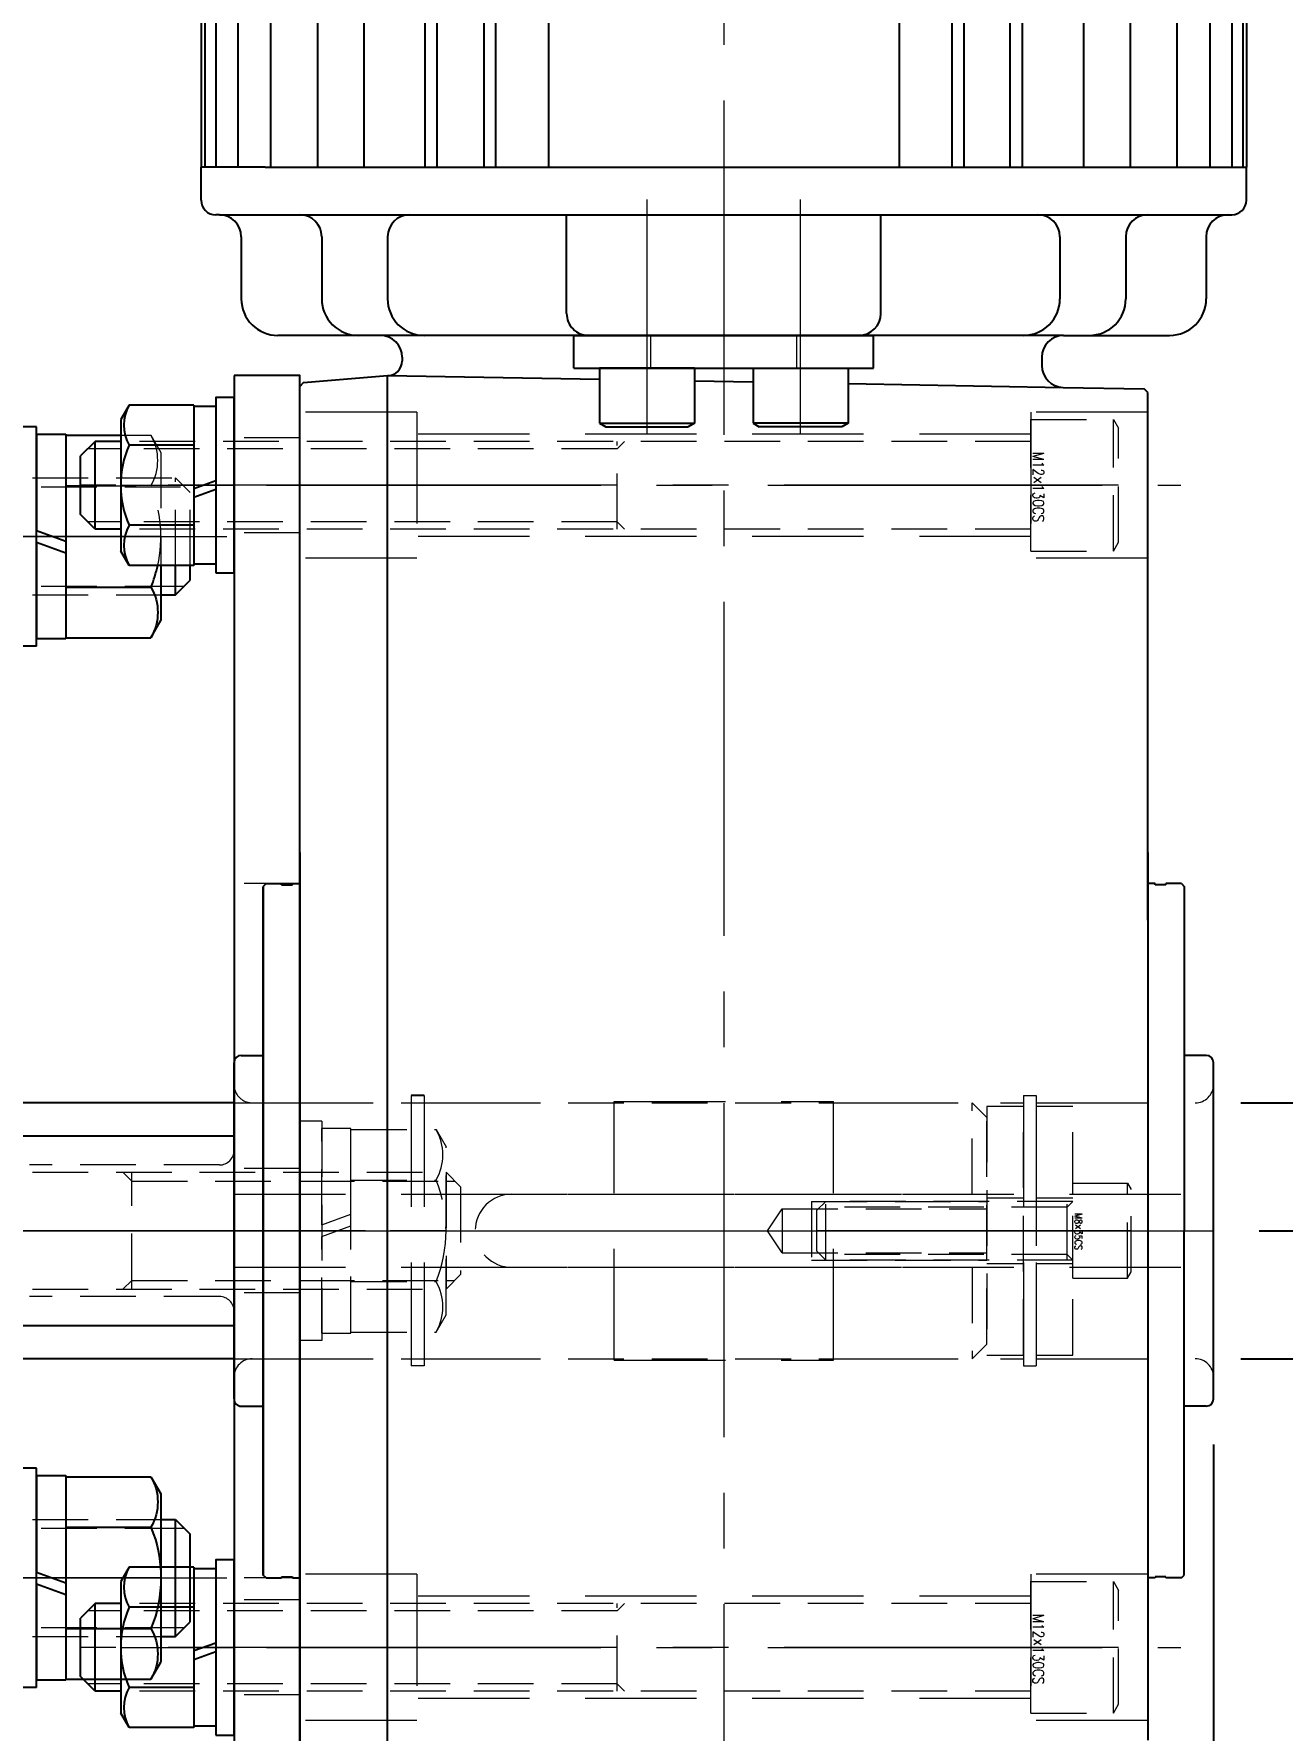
# Model space of a CAD drawing. Header units: millimetres. Extents: x 0 to 38884, y -3675 to 8056.
# Drawn here: x 27948.3 to 28119.1, y 1825.4 to 2057.5 of the extents above; entities that cross this region are included whole.
import ezdxf

# ---------------------------------------------------------------- set-up
doc = ezdxf.new("R2010")
doc.units = ezdxf.units.MM
doc.header["$LTSCALE"] = 2.4
doc.header["$PDMODE"] = 99
doc.header["$PDSIZE"] = 1
for name, pattern in [('CENTER2', [28.575, 19.05, -3.175, 3.175, -3.175]), ('HIDDEN', [9.525, 6.35, -3.175]), ('HIDDEN2', [4.7625, 3.175, -1.5875])]:
    doc.linetypes.add(name, pattern=pattern)
for name, color, linetype, lineweight in [('01_外形線', 7, 'Continuous', 25), ('02_細線', 5, 'Continuous', 13), ('03_かくれ線', 6, 'HIDDEN2', 13), ('04_HIDDEN', 2, 'HIDDEN', 13), ('04_中心線', 1, 'CENTER2', 9), ('05_CENTER', 4, 'CENTER2', 13), ('08_DIM', 3, 'Continuous', 13)]:
    doc.layers.add(name, color=color, linetype=linetype, lineweight=lineweight)
doc.layers.add('10_DRAFT', color=8, linetype='Continuous', lineweight=0, plot=False)
doc.styles.add('KSS_TXT', font='txt.shx', dxfattribs={"bigfont": 'extfont2.shx'})
doc.styles.add('寸法用', font='simplex.shx', dxfattribs={"width": 0.8, "bigfont": '@extfont2.shx'})
doc.dimstyles.new('KSS_DIM', dxfattribs={"dimscale": 2, "dimtxt": 3, "dimasz": 2.5, "dimexe": 1.25, "dimexo": 0.625, "dimtad": 1, "dimdsep": 46, "dimtxsty": 'KSS_TXT', "dimblk": 'OPEN30', "dimcen": 0, "dimazin": 2, "dimtfac": 0.75, "dimtmove": 0, "dimatfit": 3, "dimldrblk": 'OPEN30', "dimfxl": 1.25, "dimtolj": 1, "dimarcsym": 0})

# ---------------------------------------------------------------- blocks, each defined once
blk = doc.blocks.new('_Open30')
at = {"color": 0, "linetype": 'ByBlock', "lineweight": -2}
for p, q in [((-1, 0.2679), (0, 0)), ((0, 0), (-1, -0.2679)), ((0, 0), (-1, 0))]:
    blk.add_line(p, q, dxfattribs=at)
blk = doc.blocks.new('*D1168')
at = {"layer": '08_DIM', "color": 0, "lineweight": -2, "transparency": 16777216}
for p, q in [((28115.96, 1893.75), (28390.73, 1893.75)), ((28378.23, 1646.75), (28378.23, 1868.75)), ((28227.46, 1621.75), (28390.73, 1621.75))]:
    blk.add_line(p, q, dxfattribs=at)
at = {"layer": 'Defpoints', "color": 0, "transparency": 16777216}
for p in [(28109.71, 1893.75), (28378.23, 1893.75), (28221.21, 1621.75)]:
    blk.add_point(p, dxfattribs=at)
at = {"layer": '08_DIM', "color": 0, "lineweight": -2, "transparency": 16777216, "xscale": 25, "yscale": 25, "zscale": 25}
for p, rotation in [((28378.23, 1893.75), 90), ((28378.23, 1621.75), 270)]:
    blk.add_blockref('_Open30', p, dxfattribs=dict(at, rotation=rotation))
at = {"layer": '08_DIM', "color": 0, "transparency": 16777216, "insert": (28356.98, 1757.75), "char_height": 30, "attachment_point": 5, "rotation": 90, "style": 'KSS_TXT'}
blk.add_mtext('\\A1;272', dxfattribs=at)
blk = doc.blocks.new('*D1209')
at = {"layer": '08_DIM', "color": 0, "lineweight": -2, "transparency": 16777216}
for p, q in [((27641.71, 1909.79), (27641.71, 2813.38)), ((28211.21, 1705.5), (28211.21, 2813.38)), ((28186.21, 2800.88), (27666.71, 2800.88))]:
    blk.add_line(p, q, dxfattribs=at)
at = {"layer": 'Defpoints', "color": 0, "transparency": 16777216}
for p in [(27641.71, 2800.88), (27641.71, 1903.54), (28211.21, 1699.25)]:
    blk.add_point(p, dxfattribs=at)
at = {"layer": '08_DIM', "color": 0, "lineweight": -2, "transparency": 16777216, "xscale": 25, "yscale": 25, "zscale": 25, "rotation": 180}
blk.add_blockref('_Open30', (27641.71, 2800.88), dxfattribs=at)
at = {"layer": '08_DIM', "color": 0, "lineweight": -2, "transparency": 16777216, "xscale": 25, "yscale": 25, "zscale": 25}
blk.add_blockref('_Open30', (28211.21, 2800.88), dxfattribs=at)
at = {"layer": '08_DIM', "color": 0, "transparency": 16777216, "insert": (27926.46, 2822.13), "char_height": 30, "attachment_point": 5, "style": 'KSS_TXT'}
blk.add_mtext('\\A1;569.5', dxfattribs=at)
blk = doc.blocks.new('*D1201')
at = {"layer": '08_DIM', "color": 0, "lineweight": -2, "transparency": 16777216}
for p, q in [((28179.39, 1936.25), (28179.39, 2053.75)), ((28113.46, 1911.25), (28191.89, 1911.25)), ((28179.39, 1876.25), (28179.39, 1911.25)), ((28113.46, 1876.25), (28191.89, 1876.25)), ((28179.39, 1851.25), (28179.39, 1826.25))]:
    blk.add_line(p, q, dxfattribs=at)
at = {"layer": 'Defpoints', "color": 0, "transparency": 16777216}
for p in [(28107.21, 1911.25), (28179.39, 1911.25), (28107.21, 1876.25)]:
    blk.add_point(p, dxfattribs=at)
at = {"layer": '08_DIM', "color": 0, "lineweight": -2, "transparency": 16777216, "xscale": 25, "yscale": 25, "zscale": 25}
for p, rotation in [((28179.39, 1911.25), 270), ((28179.39, 1876.25), 90)]:
    blk.add_blockref('_Open30', p, dxfattribs=dict(at, rotation=rotation))
at = {"layer": '08_DIM', "color": 0, "transparency": 16777216, "insert": (28158.14, 2007.5), "char_height": 30, "attachment_point": 5, "rotation": 90, "style": 'KSS_TXT'}
blk.add_mtext('\\A1;%%C35', dxfattribs=at)
blk = doc.blocks.new('*D1181')
at = {"layer": '08_DIM', "color": 0, "lineweight": -2, "transparency": 16777216}
for p, q in [((28109.71, 1864.5), (28109.71, 1678.15)), ((27764.71, 1777.5), (27764.71, 1678.15)), ((28084.71, 1690.65), (27789.71, 1690.65))]:
    blk.add_line(p, q, dxfattribs=at)
at = {"layer": 'Defpoints', "color": 0, "transparency": 16777216}
for p in [(28109.71, 1870.75), (27764.71, 1783.75), (27764.71, 1690.65)]:
    blk.add_point(p, dxfattribs=at)
at = {"layer": '08_DIM', "color": 0, "lineweight": -2, "transparency": 16777216, "xscale": 25, "yscale": 25, "zscale": 25, "rotation": 180}
blk.add_blockref('_Open30', (27764.71, 1690.65), dxfattribs=at)
at = {"layer": '08_DIM', "color": 0, "lineweight": -2, "transparency": 16777216, "xscale": 25, "yscale": 25, "zscale": 25}
blk.add_blockref('_Open30', (28109.71, 1690.65), dxfattribs=at)
at = {"layer": '08_DIM', "color": 0, "transparency": 16777216, "insert": (27937.21, 1711.9), "char_height": 30, "attachment_point": 5, "style": 'KSS_TXT'}
blk.add_mtext('\\A1;345', dxfattribs=at)
blk = doc.blocks.new('GM-SHYPF-RH 0.75kW、1／5～1／60、200V、60Hzb_1')
at = {"color": 0}
for p, q in [((-288.499533, 129.5), (-145.499533, 129.5)), ((-288.499533, 129), (-145.499533, 129)), ((-145.499533, -4.75), (-145.499533, 129.5)), ((-140.999533, 129.5), (-145.499533, 129.5)), ((-288.499533, 127.5), (-145.499533, 127.5)), ((-138.999533, 127), (-138.999533, 127.5)), ((-138.999533, -11), (-138.999533, 127)), ((-288.499533, 124.5), (-145.499533, 124.5)), ((-135.999533, 124), (-127.499533, 124)), ((-135.999533, 124), (-127.499533, 124)), ((-24, 124), (-24, 120.999397)), ((0, 125), (-23, 125)), ((23, 125), (0, 125)), ((24, 124), (24, 120.999397)), ((-47.5, 120.6), (-47.1, 121)), ((-47.1, 121), (0, 121)), ((47.1, 121), (0, 121)), ((47.5, 120.6), (47.1, 121)), ((-288.499533, 120), (-145.499533, 120)), ((-122.499533, 104.5), (-122.499533, 119)), ((-47.5, 120.6), (-47.5, 118.5)), ((-47.35, 118.5), (-47.5, 118.5)), ((-47.35, 118.5), (-47.35, 117)), ((47.35, 118.5), (47.5, 118.5)), ((47.35, 118.5), (47.35, 117)), ((47.5, 120.6), (47.5, 118.5)), ((-47.35, 117), (-47.5, 117)), ((-47.5, 117), (-47.5, 116)), ((47.35, 117), (47.5, 117)), ((47.5, 117), (47.5, 116)), ((-115.379293, 104.447643), (-115.186371, 115.500152)), ((-114.677646, 116), (-115.186372, 115.500076)), ((-42.493, 116), (-114.677646, 116)), ((-51.742591, 116), (69.684756, 116)), ((-288.499533, 113.585799), (-145.499533, 113.585799)), ((-135.999533, 113), (-127.499533, 113)), ((-288.499533, 107.221838), (-145.499533, 107.221838)), ((-122.499533, 104.5), (-122.499533, -3)), ((-115.896084, 75), (-115.379293, 104.447643)), ((-135.999533, 103.987153), (-127.499533, 103.987153)), ((-119.499533, 101.5), (-118.378836, 101.5)), ((-145.499533, 98.849269), (-288.499533, 98.849269)), ((-145.499533, 97.200642), (-288.499533, 97.200642)), ((-288.499533, 90.842772), (-145.499533, 90.842772)), ((-288.499533, 89.210044), (-145.499533, 89.210044)), ((-288.499533, 82), (-145.499533, 82)), ((-125.499533, 79.5), (-138.999533, 79.5)), ((-122.499533, 37.5), (-122.499533, 78.5)), ((-117.999533, 78.5), (-122.499533, 78.5)), ((-117.999533, 37.5), (-117.999533, 78.5)), ((-117.999533, 62), (-117.999533, 75)), ((-117.999533, 75), (-110.499534, 75)), ((-110.499534, 75), (-109.999534, 74.133876)), ((-110.499534, 75), (-110.499534, 62)), ((-109.999534, 74.133876), (-109.999534, 62.86593)), ((-110.499535, 62.000001), (-109.999534, 62.86593)), ((-117.999533, 62), (-110.499535, 62)), ((-116.264623, 54), (-116.124227, 62)), ((-117.999533, 54), (-117.999533, 41)), ((-117.999533, 54), (-110.499535, 54)), ((-110.499535, 53.999999), (-109.999534, 53.13407)), ((-110.499534, 41), (-110.499534, 54)), ((-109.999534, 41.866124), (-109.999534, 53.13407)), ((-110.499534, 41), (-109.999534, 41.866124)), ((-117.999533, 41), (-110.499534, 41)), ((-117.0017, 12), (-116.492766, 41)), ((-117.999533, 37.5), (-122.499533, 37.5)), ((-125.499533, 36.5), (-138.999533, 36.5)), ((-288.499533, 34), (-145.499533, 34)), ((-288.499533, 26.789956), (-145.499533, 26.789956)), ((-288.499533, 25.157228), (-145.499533, 25.157228)), ((-145.499533, 18.799358), (-288.499533, 18.799358)), ((-145.499533, 17.150731), (-288.499533, 17.150731)), ((-18.5, 16.999863), (-18.5, 15.249863)), ((-119.499533, 14), (-118.993277, 14)), ((-135.999533, 12.012847), (-127.499533, 12.012847)), ((-116.043129, 0.497148), (-117.0017, 12)), ((72.000007, 12), (-117.0017, 12)), ((-288.499533, 8.778161), (-145.499533, 8.778161)), ((-288.499533, 2.4142), (-145.499533, 2.4142)), ((-135.999533, 3), (-127.499533, 3)), ((-116.043129, 0.497148), (-115.503484, 0.000602)), ((-42.493, 0), (-115.502829, 0)), ((-51.742591, 0), (69.684756, 0)), ((-47.5, -1), (-47.5, 0)), ((47.497452, 0), (70.460033, 0)), ((47.497452, 0), (69.916633, 0)), ((47.5, -1), (47.5, 0)), ((-47.35, -1), (-47.5, -1)), ((-47.35, -2.5), (-47.35, -1)), ((47.35, -1), (47.5, -1)), ((47.35, -2.5), (47.35, -1)), ((-288.499533, -4), (-145.499533, -4)), ((-47.5, -4.6), (-47.5, -2.5)), ((-47.35, -2.5), (-47.5, -2.5)), ((-47.5, -4.6), (-47.1, -5)), ((47.5, -4.6), (47.1, -5)), ((47.35, -2.5), (47.5, -2.5)), ((47.5, -4.6), (47.5, -2.5)), ((-145.499533, -4.75), (-145.499533, -13.5)), ((0, -5), (-47.1, -5)), ((-47.1, -5), (0, -5)), ((-24, -8.000137), (-24, -5)), ((0, -5), (47.1, -5)), ((47.1, -5), (0, -5)), ((24, -8.000137), (24, -5)), ((-288.499533, -8.5), (-145.499533, -8.5)), ((-135.999533, -8), (-127.499533, -8)), ((0, -9.000137), (-23, -9.000137)), ((23, -9.000137), (0, -9.000137)), ((-288.499533, -11.5), (-145.499533, -11.5)), ((-138.999533, -11), (-138.999533, -11.5)), ((-288.499533, -13), (-145.499533, -13)), ((-288.499533, -13.5), (-145.499533, -13.5)), ((-140.999533, -13.5), (-145.499533, -13.5))]:
    blk.add_line(p, q, dxfattribs=at)
for centre, radius, start, end in [((-140.999533, 127.5), 2, 0, 90), ((-135.999533, 127), 3, 180, 270), ((-135.999533, 127), 3, 180, 270), ((-127.499533, 119), 5, 0, 90), ((-127.499533, 119), 5, 0, 90), ((-23, 124), 1, 90, 180), ((23, 124), 1, 0, 90), ((-135.999533, 116), 3, 180, 270), ((-127.499533, 108), 5, 0, 90), ((-119.499533, 104.5), 3, 180, 270), ((-118.378836, 104.5), 3, 270, 359), ((-135.999533, 100.987153), 3, 90, 180), ((-127.499533, 98.987153), 5, 0, 90), ((-125.499533, 76.5), 3, 0, 90), ((-125.499533, 39.5), 3, 270, 0), ((-127.499533, 17.012847), 5, 270, 0), ((-135.999533, 15.012847), 3, 180, 270), ((-119.499533, 11), 3, 90, 180), ((-118.993277, 12), 2, 0, 90), ((-127.499533, 8), 5, 270, 0), ((-135.999533, 0), 3, 90, 180), ((-127.499533, -3), 5, 270, 0), ((-135.999533, -11), 3, 90, 180), ((-23, -8.000137), 1, 180, 270), ((23, -8.000137), 1, 270, 0), ((-140.999533, -11.5), 2, 270, 0)]:
    blk.add_arc(centre, radius, start, end, dxfattribs=at)
at = {"layer": '04_HIDDEN', "color": 0}
for p, q in [((-5, -9.000137), (-5, 125)), ((5, -9.000068), (5, 125.000068)), ((-17.5, 100.75), (-17.5, 122.5)), ((17.5, 121), (-17.5, 121)), ((17.5, 100.75), (17.5, 122.5)), ((-112.000018, 115.999398), (-112.000018, 99.999398)), ((-92.000018, 115.999398), (-92.000018, 99.999398)), ((46.999982, 115.999398), (46.999982, 99.999398)), ((66.999982, 115.999398), (66.999982, 99.999398)), ((-112.000018, 99.999398), (-92.000018, 99.999398)), ((-109.000018, 99.999398), (-109.000018, 15.999398)), ((-95.000018, 99.999398), (-95.000018, 15.999398)), ((-18.5, 100.75), (18.5, 100.75)), ((-18.5, 99), (-18.5, 100.75)), ((18.5, 99), (18.5, 100.75)), ((46.999982, 99.999398), (66.999982, 99.999398)), ((49.999982, 99.999398), (49.999982, 15.999398)), ((63.999982, 99.999398), (63.999982, 15.999398)), ((-18.5, 99), (18.5, 99)), ((-17.5, 73), (-17.5, 99)), ((17.5, 73), (17.5, 99)), ((17.7, 73), (-17.7, 73)), ((-17.7, 42.999863), (-17.7, 73)), ((17.7, 42.999863), (17.7, 73)), ((-117.99956, 68), (-122.49956, 68)), ((-117.99956, 48), (-122.49956, 48)), ((17.7, 42.999863), (-17.7, 42.999863)), ((-17.5, 16.999863), (-17.5, 42.999863)), ((17.5, 16.999863), (17.5, 42.999863)), ((-18.5, 16.999863), (18.5, 16.999863)), ((18.5, 16.999863), (18.5, 15.249863)), ((-112.000018, 15.999398), (-112.000018, -0.000602)), ((-112.000018, 15.999398), (-92.000018, 15.999398)), ((-92.000018, 15.999398), (-92.000018, -0.000602)), ((-18.5, 15.249863), (18.5, 15.249863)), ((-17.5, -6.500137), (-17.5, 15.249863)), ((17.5, -6.500137), (17.5, 15.249863)), ((46.999982, 15.999398), (46.999982, -0.000602)), ((46.999982, 15.999398), (66.999982, 15.999398)), ((66.999982, 15.999398), (66.999982, -0.000602))]:
    blk.add_line(p, q, dxfattribs=at)
for centre, start, end in [((-20, 122.5), 0, 90), ((20, 122.5), 90, 180), ((-20, -6.500137), 270, 0), ((20, -6.500137), 180, 270)]:
    blk.add_arc(centre, 2.5, start, end, dxfattribs=at)
at = {"layer": '05_CENTER', "color": 0}
for p, q in [((-102, -4.543409), (-102, 120.542205)), ((57, -4.543409), (57, 120.542205)), ((-109.085492, 68.5), (-141.095102, 68.5)), ((-360.376687, 58), (77.680915, 58)), ((-109.072482, 47.5), (-141.095102, 47.5))]:
    blk.add_line(p, q, dxfattribs=at)
at = {"layer": '10_DRAFT'}
blk.add_line((0, -9.000137), (0, 125), dxfattribs=at)

msp = doc.modelspace()

# ---------------------------------------------------------------- linework, layer by layer
for p, q in [((27975.7122, 1911.2505), (27945.7122, 1911.2505)), ((27975.7122, 1876.2502), (27945.7122, 1876.2502))]:
    msp.add_line(p, q)
for points in [[(27975.7122, 2010.7505), (27975.7122, 1821.7505), (27984.7122, 1821.7505), (27984.7122, 2010.7505)], [(27973.2122, 1983.7506), (27975.7122, 1983.7506), (27975.7122, 2007.7506), (27973.2122, 2007.7506)], [(27975.7122, 1880.7505), (27945.7122, 1880.7505), (27945.7122, 1906.7505), (27975.7122, 1906.7505)], [(27973.2122, 1824.7506), (27975.7122, 1824.7506), (27975.7122, 1848.7506), (27973.2122, 1848.7506)]]:
    msp.add_lwpolyline(points, close=True)
for points in [[(27967.7122, 1980.7505), (27967.7122, 1984.7809)], [(27969.7122, 1982.7505), (27969.7122, 1984.7809)], [(27967.7122, 1980.7505), (27969.7122, 1982.7505)], [(27965.7122, 1980.7505), (27967.7122, 1980.7505)]]:
    msp.add_lwpolyline(points)
at = {"transparency": 33554534}
for points in [[(27965.7122, 1854.2505), (27967.7122, 1854.2505)], [(27967.7122, 1854.2505), (27969.7122, 1852.2505)], [(27967.7122, 1838.2505), (27967.7122, 1854.2505)], [(27969.7122, 1840.2505), (27969.7122, 1852.2505)], [(27967.7122, 1838.2505), (27969.7122, 1840.2505)], [(27965.7122, 1838.2505), (27967.7122, 1838.2505)]]:
    msp.add_lwpolyline(points, dxfattribs=at)
at = {"layer": '01_外形線'}
for points in [[(27961.3494, 2006.7202), (27960.2122, 2004.7506)], [(27970.2122, 2006.7202), (27961.3494, 2006.7202)], [(27970.2122, 2006.7202), (27970.2122, 1984.7809)], [(27970.2122, 2006.5006), (27970.2122, 1995.2587)], [(27973.2122, 2006.5006), (27970.2122, 2006.5006)], [(27973.2122, 2006.5006), (27973.2122, 1996.3506)], [(27948.7122, 2003.7505), (27945.7122, 2003.7505)], [(27948.7122, 1973.7505), (27948.7122, 2003.7505)], [(27948.7122, 2002.7505), (27948.7122, 1989.5505)], [(27948.7122, 2002.7505), (27952.7122, 2002.7505)], [(27952.7122, 2002.7505), (27952.7122, 1988.0947)], [(27960.2122, 2004.7506), (27960.2122, 1986.7506)], [(27952.7122, 2002.6069), (27952.7122, 1974.8941)], [(27952.7122, 2002.6069), (27960.2122, 2002.6069)], [(27956.7116, 2001.7506), (27954.7116, 1999.7506)], [(27956.7116, 1989.7506), (27956.7116, 2001.7506)], [(27960.2122, 2001.7506), (27956.7116, 2001.7506)], [(27970.2122, 2001.2354), (27961.3494, 2001.2354)], [(27954.7116, 1991.7506), (27954.7116, 1999.7506)], [(27973.2122, 1996.3506), (27970.2122, 1995.2587)], [(27952.7122, 1995.6787), (27954.7116, 1995.6787)], [(27973.2122, 1995.1506), (27970.2122, 1994.0587)], [(27970.2122, 1994.0587), (27970.2122, 1985.0006)], [(27973.2122, 1995.1506), (27973.2122, 1985.0006)], [(27956.7116, 1989.7506), (27954.7116, 1991.7506)], [(27948.7122, 1989.5505), (27952.7122, 1988.0947)], [(27960.2122, 1989.7506), (27956.7116, 1989.7506)], [(27970.2122, 1990.2657), (27961.3494, 1990.2657)], [(27948.7122, 1987.9505), (27948.7122, 1974.7505)], [(27948.7122, 1987.9505), (27952.7122, 1986.4947)], [(27952.7122, 1986.4947), (27952.7122, 1974.7505)], [(27961.3494, 1984.7809), (27960.2122, 1986.7506)], [(27970.2122, 1984.7809), (27961.3494, 1984.7809)], [(27965.7122, 1984.7809), (27965.7122, 1977.2505)], [(27970.2122, 1985.0006), (27973.2122, 1985.0006)], [(27952.7122, 1981.8223), (27964.3517, 1981.8223)], [(27964.3517, 1974.8941), (27965.7122, 1977.2505)], [(27952.7122, 1974.8941), (27964.3517, 1974.8941)], [(27948.7122, 1973.7505), (27945.7122, 1973.7505)], [(27952.7122, 1974.7505), (27948.7122, 1974.7505)], [(27961.3494, 1847.7202), (27960.2122, 1845.7506)], [(27970.2122, 1847.7202), (27961.3494, 1847.7202)], [(27970.2122, 1847.7202), (27970.2122, 1825.7809)], [(27970.2122, 1847.5006), (27970.2122, 1836.2587)], [(27973.2122, 1847.5006), (27970.2122, 1847.5006)], [(27973.2122, 1847.5006), (27973.2122, 1837.3506)], [(27960.2122, 1845.7506), (27960.2122, 1827.7506)], [(27956.7116, 1842.7506), (27954.7116, 1840.7506)], [(27956.7116, 1830.7506), (27956.7116, 1842.7506)], [(27960.2122, 1842.7506), (27956.7116, 1842.7506)], [(27954.7116, 1832.7506), (27954.7116, 1840.7506)], [(27970.2122, 1842.2354), (27961.3494, 1842.2354)], [(27973.2122, 1837.3506), (27970.2122, 1836.2587)], [(27973.2122, 1836.1506), (27970.2122, 1835.0587)], [(27973.2122, 1836.1506), (27973.2122, 1826.0006)], [(27970.2122, 1835.0587), (27970.2122, 1826.0006)], [(27956.7116, 1830.7506), (27954.7116, 1832.7506)], [(27970.2122, 1831.2657), (27961.3494, 1831.2657)], [(27960.2122, 1830.7506), (27956.7116, 1830.7506)], [(27961.3494, 1825.7809), (27960.2122, 1827.7506)], [(27970.2122, 1825.7809), (27961.3494, 1825.7809)], [(27970.2122, 1826.0006), (27973.2122, 1826.0006)]]:
    msp.add_lwpolyline(points, dxfattribs=at)
for points in [[(27961.3494, 2006.7202, 0.26794908), (27961.3494, 2001.2354)], [(27961.3494, 2001.2354, 0.20733158), (27961.3494, 1990.2657)], [(27961.3494, 1990.2657, 0.26794908), (27961.3494, 1984.7809)], [(27964.3517, 1981.8223, -0.26794907), (27964.3517, 1974.8941)], [(27961.3494, 1847.7202, 0.26794908), (27961.3494, 1842.2354)], [(27961.3494, 1842.2354, 0.20733158), (27961.3494, 1831.2657)], [(27961.3494, 1831.2657, 0.26794908), (27961.3494, 1825.7809)]]:
    msp.add_lwpolyline(points, format="xyb", dxfattribs=at)
at = {"layer": '01_外形線', "transparency": 33554534}
for points in [[(27948.7122, 1861.2505), (27945.7122, 1861.2505)], [(27948.7122, 1831.2505), (27948.7122, 1861.2505)], [(27948.7122, 1860.2505), (27948.7122, 1847.0505)], [(27948.7122, 1860.2505), (27952.7122, 1860.2505)], [(27952.7122, 1860.2505), (27952.7122, 1845.5947)], [(27952.7122, 1860.1069), (27952.7122, 1832.3941)], [(27952.7122, 1860.1069), (27964.3517, 1860.1069)], [(27964.3517, 1860.1069), (27965.7122, 1857.7505)], [(27965.7122, 1857.7505), (27965.7122, 1834.7505)], [(27952.7122, 1853.1787), (27964.3517, 1853.1787)], [(27948.7122, 1847.0505), (27952.7122, 1845.5947)], [(27948.7122, 1845.4505), (27948.7122, 1832.2505)], [(27948.7122, 1845.4505), (27952.7122, 1843.9947)], [(27952.7122, 1843.9947), (27952.7122, 1832.2505)], [(27952.7122, 1839.3223), (27964.3517, 1839.3223)], [(27964.3517, 1832.3941), (27965.7122, 1834.7505)], [(27948.7122, 1831.2505), (27945.7122, 1831.2505)], [(27952.7122, 1832.2505), (27948.7122, 1832.2505)], [(27952.7122, 1832.3941), (27964.3517, 1832.3941)]]:
    msp.add_lwpolyline(points, dxfattribs=at)
for points in [[(27964.3517, 1860.1069, -0.26794907), (27964.3517, 1853.1787)], [(27964.3517, 1853.1787, -0.19636667), (27964.3517, 1839.3223)], [(27964.3517, 1839.3223, -0.26794907), (27964.3517, 1832.3941)]]:
    msp.add_lwpolyline(points, format="xyb", dxfattribs=at)
at = {"layer": '01_外形線'}
msp.add_arc((27947.391, 1988.7505), 18.3212, 337.780749, 347.486559, dxfattribs=at)
at = {"layer": '02_細線'}
for points in [[(27960.2122, 2000.7506), (27955.7116, 2000.7506)], [(27960.2122, 1990.7506), (27955.7116, 1990.7506)], [(27965.7122, 1981.9505), (27968.9122, 1981.9505)], [(27960.2122, 1841.7506), (27955.7116, 1841.7506)], [(27960.2122, 1831.7506), (27955.7116, 1831.7506)]]:
    msp.add_lwpolyline(points, dxfattribs=at)
at = {"layer": '02_細線', "transparency": 33554534}
for points in [[(27965.7122, 1853.0505), (27968.9122, 1853.0505)], [(27965.7122, 1839.4505), (27968.9122, 1839.4505)]]:
    msp.add_lwpolyline(points, dxfattribs=at)
at = {"layer": '03_かくれ線'}
for p, q in [((27984.7122, 2002.2505), (27975.7122, 2002.2505)), ((27984.7122, 1989.2505), (27975.7122, 1989.2505)), ((27984.7122, 1941.2505), (27975.7122, 1941.2505)), ((27975.7122, 1911.2505), (28076.71, 1911.2505)), ((28078.71, 1909.2505), (28076.71, 1911.2505)), ((28076.71, 1898.7505), (28076.71, 1911.2505)), ((28078.71, 1878.2505), (28078.71, 1909.2505)), ((27973.7122, 1902.7505), (27947.7122, 1902.7505)), ((27984.7122, 1902.2505), (27975.7122, 1902.2505)), ((28013.71, 1898.7505), (28078.71, 1898.7505)), ((28078.71, 1898.2505), (28083.71, 1898.2505)), ((28085.4622, 1898.2505), (28090.4622, 1898.2505)), ((28048.7082, 1893.7505), (28050.71, 1896.7505)), ((28050.71, 1896.7505), (28050.71, 1890.7505)), ((28050.71, 1896.7505), (28078.71, 1896.7505)), ((28054.71, 1897.7505), (28078.71, 1897.7505)), ((28054.71, 1897.7505), (28054.71, 1889.7505)), ((28050.71, 1890.7505), (28048.7082, 1893.7505)), ((28050.71, 1890.7505), (28078.71, 1890.7505)), ((28054.71, 1889.7505), (28078.71, 1889.7505)), ((28078.71, 1889.2505), (28083.71, 1889.2505)), ((28085.4622, 1889.2505), (28090.4622, 1889.2505)), ((28013.71, 1888.7505), (28078.71, 1888.7505)), ((28076.71, 1888.7505), (28076.71, 1876.2505)), ((27973.7122, 1884.7505), (27947.7122, 1884.7505)), ((27984.7122, 1885.2505), (27975.7122, 1885.2505)), ((28078.71, 1878.2505), (28076.71, 1876.2505)), ((27975.7122, 1876.2502), (28076.71, 1876.2503)), ((27984.7122, 1846.2505), (27975.7122, 1846.2505)), ((27984.7122, 1843.2505), (27975.7122, 1843.2505)), ((27984.7122, 1830.2505), (27975.7122, 1830.2505))]:
    msp.add_line(p, q, dxfattribs=at)
for points in [[(28084.7116, 1986.7506), (28084.7116, 2004.7506)], [(28084.7116, 2004.7506), (28096.0116, 2004.7506)], [(28096.0116, 2004.7506), (28096.7116, 2003.5381)], [(28096.0116, 1986.7506), (28096.0116, 2004.7506)], [(28096.7116, 1987.963), (28096.7116, 2003.5381)], [(27960.2122, 2002.6069), (27964.3517, 2002.6069)], [(28084.7116, 2001.7506), (27960.2122, 2001.7506)], [(28028.1298, 2000.7506), (27960.2122, 2000.7506)], [(27964.3517, 2002.6069), (27965.7122, 2000.2505)], [(28028.1298, 1989.7506), (28028.1298, 2001.7506)], [(28028.1298, 2000.7506), (28029.1298, 2001.7506)], [(27965.7122, 2000.2505), (27965.7122, 1984.7809)], [(27936.7122, 1996.7505), (27967.7122, 1996.7505)], [(27967.7122, 1996.7505), (27969.7122, 1994.7505)], [(27967.7122, 1984.7809), (27967.7122, 1996.7505)], [(27937.9122, 1995.5505), (27968.9122, 1995.5505)], [(27954.7116, 1995.6787), (27964.3517, 1995.6787)], [(27969.7122, 1984.7809), (27969.7122, 1994.7505)], [(28028.1298, 1990.7506), (27960.2122, 1990.7506)], [(28084.7116, 1989.7506), (27960.2122, 1989.7506)], [(28028.1298, 1990.7506), (28029.1298, 1989.7506)], [(28084.7116, 1986.7506), (28096.0116, 1986.7506)], [(28096.0116, 1986.7506), (28096.7116, 1987.963)], [(27937.9122, 1981.9505), (27965.7122, 1981.9505)], [(27936.7122, 1980.7505), (27965.7122, 1980.7505)], [(27984.7122, 1908.7505), (27984.7122, 1878.7505)], [(27987.7122, 1908.7505), (27984.7122, 1908.7505)], [(27987.7122, 1908.7505), (27987.7122, 1878.7505)], [(27987.7122, 1894.5505), (27987.7122, 1907.7505)], [(27991.7122, 1907.7505), (27987.7122, 1907.7505)], [(27991.7122, 1896.0064), (27991.7122, 1907.7505)], [(27991.7122, 1879.8941), (27991.7122, 1907.6069)], [(27991.7122, 1907.6069), (28003.3517, 1907.6069)], [(28003.3517, 1907.6069), (28004.7122, 1905.2505)], [(28004.7122, 1882.2505), (28004.7122, 1905.2505)], [(27936.7122, 1901.7505), (28004.7122, 1901.7505)], [(27961.7122, 1900.5505), (27960.5122, 1901.7505)], [(27961.7122, 1885.7505), (27961.7122, 1901.7505)], [(27961.7122, 1900.5505), (28004.7122, 1900.5505)], [(27991.7122, 1900.6787), (28003.3517, 1900.6787)], [(28004.7122, 1901.7505), (28006.7122, 1899.7505)], [(28004.7122, 1901.7505), (28004.7122, 1885.7505)], [(28004.7122, 1900.5505), (28005.9122, 1900.5505)], [(28006.7122, 1899.7505), (28006.7122, 1887.7505)], [(28090.4622, 1887.2505), (28090.4622, 1900.2505)], [(28090.4622, 1900.2505), (28097.9622, 1900.2505)], [(28097.9622, 1887.2505), (28097.9622, 1900.2505)], [(28097.9622, 1900.2505), (28098.4622, 1899.3845)], [(28098.4622, 1888.1166), (28098.4622, 1899.3845)], [(27987.7122, 1894.5505), (27991.7122, 1896.0064)], [(28056.6622, 1897.7505), (28055.4622, 1896.5505)], [(28055.4622, 1890.9505), (28055.4622, 1896.5505)], [(28089.7122, 1897.0005), (28055.9122, 1897.0005)], [(28056.6622, 1889.7505), (28056.6622, 1897.7505)], [(28090.4622, 1897.7505), (28056.6622, 1897.7505)], [(28089.7122, 1889.7505), (28089.7122, 1897.7505)], [(28089.7122, 1897.0005), (28090.4622, 1897.7505)], [(27987.7122, 1893.7505), (27984.7122, 1893.7505)], [(27987.7122, 1892.9505), (27991.7122, 1894.4064)], [(27991.7122, 1893.7505), (27987.7122, 1893.7505)], [(27991.7122, 1879.7505), (27991.7122, 1894.4064)], [(28004.7122, 1893.7505), (27991.7122, 1893.7505)], [(27987.7122, 1879.7505), (27987.7122, 1892.9505)], [(28056.6622, 1889.7505), (28055.4622, 1890.9505)], [(28089.7122, 1890.5005), (28055.9122, 1890.5005)], [(28090.4622, 1889.7505), (28056.6622, 1889.7505)], [(28089.7122, 1890.5005), (28090.4622, 1889.7505)], [(27961.7122, 1886.9505), (27960.5122, 1885.7505)], [(27961.7122, 1886.9505), (28004.7122, 1886.9505)], [(27991.7122, 1886.8223), (28003.3517, 1886.8223)], [(28004.7122, 1885.7505), (28006.7122, 1887.7505)], [(28004.7122, 1886.9505), (28005.9122, 1886.9505)], [(28090.4622, 1887.2505), (28097.9622, 1887.2505)], [(28097.9622, 1887.2505), (28098.4622, 1888.1166)], [(27936.7122, 1885.7505), (28004.7122, 1885.7505)], [(28003.3517, 1879.8941), (28004.7122, 1882.2505)], [(27987.7122, 1879.7505), (27991.7122, 1879.7505)], [(27991.7122, 1879.8941), (28003.3517, 1879.8941)], [(27987.7122, 1878.7505), (27984.7122, 1878.7505)], [(28084.7116, 1827.7506), (28084.7116, 1845.7506)], [(28084.7116, 1845.7506), (28096.0116, 1845.7506)], [(28096.0116, 1845.7506), (28096.7116, 1844.5381)], [(28096.0116, 1827.7506), (28096.0116, 1845.7506)], [(28084.7116, 1842.7506), (27960.2122, 1842.7506)], [(28028.1298, 1830.7506), (28028.1298, 1842.7506)], [(28028.1298, 1841.7506), (28029.1298, 1842.7506)], [(28096.7116, 1828.963), (28096.7116, 1844.5381)], [(28028.1298, 1841.7506), (27960.2122, 1841.7506)], [(28028.1298, 1831.7506), (27960.2122, 1831.7506)], [(28028.1298, 1831.7506), (28029.1298, 1830.7506)], [(28084.7116, 1830.7506), (27960.2122, 1830.7506)], [(28096.0116, 1827.7506), (28096.7116, 1828.963)], [(28084.7116, 1827.7506), (28096.0116, 1827.7506)]]:
    msp.add_lwpolyline(points, dxfattribs=at)
for points in [[(27964.3517, 2002.6069, -0.26794907), (27964.3517, 1995.6787)], [(28003.3517, 1900.6787, 0.26794907), (28003.3517, 1907.6069)], [(28003.3517, 1886.8223, 0.19636667), (28003.3517, 1900.6787)], [(28003.3517, 1879.8941, 0.26794907), (28003.3517, 1886.8223)]]:
    msp.add_lwpolyline(points, format="xyb", dxfattribs=at)
for points in [[(28078.71, 1876.7505), (28083.71, 1876.7505), (28083.71, 1910.7505), (28078.71, 1910.7505)], [(28085.4622, 1876.7505), (28090.4622, 1876.7505), (28090.4622, 1910.7505), (28085.4622, 1910.7505)]]:
    msp.add_lwpolyline(points, close=True, dxfattribs=at)
at = {"layer": '03_かくれ線', "transparency": 33554534}
for points in [[(27936.7122, 1854.2505), (27965.7122, 1854.2505)], [(27937.9122, 1853.0505), (27965.7122, 1853.0505)], [(27936.7122, 1838.2505), (27965.7122, 1838.2505)], [(27937.9122, 1839.4505), (27965.7122, 1839.4505)]]:
    msp.add_lwpolyline(points, dxfattribs=at)
at = {"layer": '03_かくれ線'}
for centre, radius, start, end in [((27947.391, 1988.7505), 18.3212, 347.486559, 22.219251), ((27973.7122, 1904.7505), 2, 270, 0), ((28013.71, 1893.7505), 5, 90, 270), ((27973.7122, 1882.7505), 2, 0, 90)]:
    msp.add_arc(centre, radius, start, end, dxfattribs=at)
at = {"layer": '04_中心線'}
for p, q in [((27993.7122, 1995.7505), (27966.7122, 1995.7505)), ((27726.7122, 1988.7505), (27974.7122, 1988.7505)), ((26495.71, 1893.7505), (28088.71, 1893.7505)), ((27980.7122, 1893.7505), (27940.7122, 1893.7505)), ((27993.7122, 1893.7505), (27966.7122, 1893.7505)), ((28076.21, 1893.7505), (28086.21, 1893.7505)), ((28082.9622, 1893.7505), (28092.9622, 1893.7505)), ((27993.7122, 1836.7505), (27966.7122, 1836.7505))]:
    msp.add_line(p, q, dxfattribs=at)
at = {"layer": '04_中心線', "transparency": 33554534}
msp.add_line((27726.7122, 1846.2505), (27974.7122, 1846.2505), dxfattribs=at)
at = {"layer": '04_中心線'}
for points in [[(28096.7116, 1995.7506), (27954.7116, 1995.7506)], [(27960.2122, 1995.7506), (27975.7122, 1995.7506)], [(27948.7122, 1988.7505), (27945.7122, 1988.7505)], [(27952.7122, 1988.7505), (27948.7122, 1988.7505)], [(27965.7122, 1988.7505), (27952.7122, 1988.7505)], [(27926.7122, 1893.7505), (28006.7122, 1893.7505)], [(28098.4622, 1893.7505), (28055.4622, 1893.7505)], [(28096.7116, 1836.7506), (27954.7116, 1836.7506)], [(27960.2122, 1836.7506), (27975.7122, 1836.7506)]]:
    msp.add_lwpolyline(points, dxfattribs=at)
at = {"layer": '04_中心線', "transparency": 33554534}
for points in [[(27948.7122, 1846.2505), (27945.7122, 1846.2505)], [(27952.7122, 1846.2505), (27948.7122, 1846.2505)], [(27965.7122, 1846.2505), (27952.7122, 1846.2505)]]:
    msp.add_lwpolyline(points, dxfattribs=at)

# ---------------------------------------------------------------- block references
at = {"color": 4, "rotation": 270}
msp.add_blockref('GM-SHYPF-RH 0.75kW、1／5～1／60、200V、60Hzb_1', (27984.7122, 1893.7505), dxfattribs=at)

# ---------------------------------------------------------------- texts
at = {"layer": '03_かくれ線', "style": '寸法用', "width": 0.8}
for s, height, p in [('M12×130CS', 1.5, (28085.0116, 2000.297)), ('M8×35CS', 1, (28090.7379, 1896.1529)), ('M12×130CS', 1.5, (28085.0116, 1841.297))]:
    msp.add_text(s, height=height, rotation=270, dxfattribs=at).set_placement(p)

# ---------------------------------------------------------------- dimensions: what is measured, and where the dimension line sits
at = {"layer": '08_DIM'}
for base, p1, p2, picture, middle in [((27641.7122, 2800.8771), (28211.2122, 1699.2505), (27641.7122, 1903.5394), '*D1209', (27926.4622, 2822.1271)), ((27764.7122, 1690.6546), (28109.7122, 1870.7505), (27764.7122, 1783.7505), '*D1181', (27937.2122, 1711.9046))]:
    dim = msp.add_linear_dim(base=base, p1=p1, p2=p2, dimstyle='KSS_DIM', override={"dimscale": 10, "dimarcsym": 1}, dxfattribs=at)
    dim.commit()
    dim.dimension.update_dxf_attribs({"geometry": picture, "text_midpoint": middle})
dim = msp.add_linear_dim(base=(28179.3935, 1911.2505), p1=(28107.2122, 1876.2505), p2=(28107.2122, 1911.2505), angle=90, text='%%C<>', dimstyle='KSS_DIM', override={"dimscale": 10, "dimarcsym": 1}, dxfattribs=at)
dim.commit()
dim.dimension.update_dxf_attribs({"geometry": '*D1201', "text_midpoint": (28158.1435, 2007.5005)})
dim = msp.add_linear_dim(base=(28378.2254, 1893.7505), p1=(28221.2122, 1621.7505), p2=(28109.7122, 1893.7505), angle=90, dimstyle='KSS_DIM', override={"dimscale": 10, "dimarcsym": 1}, dxfattribs=at)
dim.commit()
dim.dimension.update_dxf_attribs({"geometry": '*D1168', "text_midpoint": (28356.9754, 1757.7505)})

doc.saveas('drawing.dxf')
